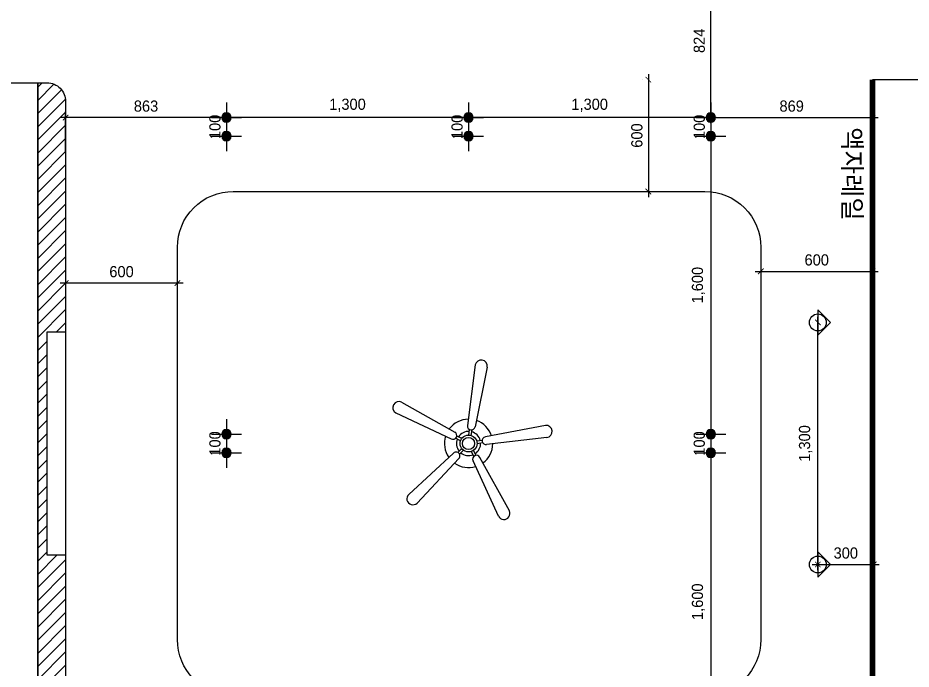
# Model space of a CAD drawing. Header units: inches. Extents: x 262342 to 305842, y 10210 to 38486.
# Drawn here: x 291561 to 296356, y 27444 to 30941 of the extents above; entities that cross this region are included whole.
import ezdxf

# ---------------------------------------------------------------- set-up
doc = ezdxf.new("R2010")
doc.units = ezdxf.units.IN
doc.header["$LTSCALE"] = 50
doc.header["$MEASUREMENT"] = 0
doc.linetypes.add('PHANTOM2', pattern=[1.25, 0.625, -0.125, 0.125, -0.125, 0.125, -0.125])
for name, color, linetype in [('03-WAL NEW', 3, 'Continuous'), ('06-FUR', 6, 'Continuous'), ('06-LIGHT', 4, 'Continuous'), ('07-DIM WAL', 5, 'Continuous'), ('253', 253, 'Continuous'), ('2CONTINUOUS', 2, 'Continuous'), ('3.기호.계단선', 30, 'Continuous'), ('RC-LIGHT', 7, 'Continuous')]:
    doc.layers.add(name, color=color, linetype=linetype)
doc.styles.add('HY 울릉도 L', font='')
doc.styles.add('코레일둥고', font='Korail_Round_Gothic_Medium.ttf')
doc.styles.get('HY 울릉도 L').set_extended_font_data('HY울릉도L')
doc.dimstyles.new('30', dxfattribs={"dimscale": 30, "dimtxt": 2, "dimasz": 1, "dimexe": 1, "dimexo": 1, "dimgap": 1, "dimtad": 1, "dimdec": 0, "dimrnd": 0.05, "dimdsep": 46, "dimlunit": 6, "dimtxsty": 'HY 울릉도 L', "dimblk": 'ARCHTICK', "dimcen": 2.5, "dimdle": 1, "dimclrd": 133, "dimclre": 133, "dimclrt": 30, "dimadec": 0, "dimazin": 0, "dimtfac": 1, "dimtdec": 0, "dimtix": 1, "dimtmove": 2, "dimatfit": 3, "dimldrblk": 'ARCHTICK', "dimfxl": 1, "dimlwd": -1, "dimlwe": -1, "dimarcsym": 0})

# ---------------------------------------------------------------- blocks, each defined once
blk = doc.blocks.new('vudausseh')
at = {"layer": '2CONTINUOUS'}
for points in [[(274899, 30609), (274649, 30609), (274649, 26702), (273974, 26702), (273974, 26492), (274649, 26492), (274649, 25082), (274037, 25082), (274037, 24882), (274899, 24882), (274899, 30609)], [(270167, 26340), (269967, 26340), (269967, 26540), (269567, 26540), (269567, 26740), (269952, 26740), (269952, 30392), (269927, 30392), (269927, 30592), (270167, 30592), (270167, 26340)]]:
    blk.add_lwpolyline(points, dxfattribs=at)
blk = doc.blocks.new('VJSWJDEH')
at = {"layer": '03-WAL NEW'}
h = blk.add_hatch(dxfattribs=at)
h.set_pattern_fill('_USER', color=256, scale=50, angle=45, style=0, pattern_type=0)
h.set_pattern_definition([(45, (288555.07, 14162.704), (-35.35534, 35.35534), [])])
edge = h.paths.add_edge_path()
edge.add_line((291817, 25632), (291667, 25632))
edge.add_line((291667, 25632), (291667, 25339.5))
edge.add_line((291667, 25339.5), (291717, 25339.5))
edge.add_arc((291717, 25439.5), 100, 270, 360)
edge.add_line((291817, 25439.5), (291817, 25632))
edge = h.paths.add_edge_path()
edge.add_line((291817, 26340), (291667, 26340))
edge.add_line((291667, 26340), (291667, 30592))
edge.add_line((291667, 30592), (291717, 30592))
edge.add_arc((291717, 30492), 100, 0, 90, ccw=False)
edge.add_line((291817, 30492), (291817, 29255.5))
edge.add_line((291817, 29255.5), (291717, 29255.5))
edge.add_line((291717, 29255.5), (291717, 28055.5))
edge.add_line((291717, 28055.5), (291817, 28055.5))
edge.add_line((291817, 28055.5), (291817, 26340))
blk.add_lwpolyline([(291667, 30592), (291717, 30592, -0.414214), (291817, 30492), (291817, 26340)], format="xyb", dxfattribs=at)
blk.add_lwpolyline([(291667, 26340), (291667, 30592)], dxfattribs=at)
blk.add_lwpolyline([(291817, 28055.5), (291717, 28055.5), (291717, 29255.5), (291817, 29255.5)], close=True, dxfattribs=at)
blk.add_blockref('vudausseh', (21500, 0))
blk = doc.blocks.new('CELILNGPAN')
at = {"layer": '06-FUR', "color": 6}
for p, q in [((48717.2, -3709.4), (48676.4, -4034.6)), ((48781.1, -3721), (48717.1, -4041.2)), ((48322.4, -3909.7), (48607.1, -4069.5)), ((48291.6, -3966.9), (48588.2, -4106.2)), ((48682.4, -4085.6), (48687.2, -4056.2)), ((48695.2, -4087.7), (48700, -4058.3)), ((49093.7, -4034.6), (48771.7, -4096.2)), ((48638.6, -4116.2), (48612.1, -4102.6)), ((48644.6, -4104.7), (48618.1, -4091.1)), ((48725.1, -4117.8), (48754.5, -4113.2)), ((49102.3, -4098.9), (48778, -4137)), ((48645.1, -4158.1), (48623.9, -4179.1)), ((48654.2, -4167.3), (48633.1, -4188.3)), ((48707.7, -4168.3), (48721.1, -4194.9)), ((48727, -4130.6), (48756.5, -4126)), ((48360.1, -4404.3), (48600.1, -4182.9)), ((48404.9, -4451.3), (48629.1, -4212.2)), ((48696.1, -4174.1), (48709.5, -4200.7)), ((48900.6, -4493.1), (48742.5, -4206)), ((48842.1, -4521.2), (48705.7, -4224.6))]:
    blk.add_line(p, q, dxfattribs=at)
for radius in [45.4, 32.5]:
    blk.add_circle((48681.6, -4131), radius, dxfattribs=at)
for centre, radius, start, end in [((48749.2, -3715.2), 32.5, 349.67, 169.67), ((48307, -3938.3), 32.5, 61.67, 241.67), ((48681.6, -4131), 129.8, 90.4651, 143.078), ((48681.6, -4131), 129.8, 18.4651, 71.078), ((48597.7, -4087.9), 20.6, 242.7734, 62.7734), ((48681.6, -4131), 64.9, 86.5125, 147.0342), ((48696.7, -4037.9), 20.6, 170.7734, 350.7734), ((48681.6, -4131), 64.9, 14.5125, 75.0342), ((49098, -4066.8), 32.5, 277.67, 97.67), ((48681.6, -4131), 129.8, 162.4651, 215.078), ((48681.6, -4131), 64.9, 158.5125, 219.0342), ((48774.9, -4116.6), 20.6, 98.7734, 278.7734), ((48681.6, -4131), 64.9, 302.5125, 3.0342), ((48681.6, -4131), 129.8, 306.4651, 359.078), ((48614.6, -4197.5), 20.6, 314.7734, 134.7734), ((48681.6, -4131), 64.9, 230.5125, 291.0342), ((48724.1, -4215.3), 20.6, 26.7734, 206.7734), ((48681.6, -4131), 129.8, 234.4651, 287.078), ((48382.5, -4427.8), 32.5, 133.67, 313.67), ((48871.4, -4507.2), 32.5, 205.67, 25.67)]:
    blk.add_arc(centre, radius, start, end, dxfattribs=at)
blk = doc.blocks.new('1')
at = {"linetype": 'Continuous'}
h = blk.add_hatch(color=4, dxfattribs=at)
h.dxf.hatch_style = 1
edge = h.paths.add_edge_path()
edge.add_arc((11539653.5, -14273503.8), 37.5, 0, 360)
at = {"color": 1, "linetype": 'Continuous'}
for p, q in [((11539653.5, -14273637.1), (11539653.5, -14273370.5)), ((11539520.2, -14273503.8), (11539786.8, -14273503.8))]:
    blk.add_line(p, q, dxfattribs=at)
at = {"color": 4, "linetype": 'Continuous'}
for radius in [41.5, 37.5]:
    blk.add_circle((11539653.5, -14273503.8), radius, dxfattribs=at)
blk = doc.blocks.new('_ArchTick')
at = {"color": 0, "linetype": 'ByBlock', "const_width": 0.15}
blk.add_lwpolyline([(-0.5, -0.5), (0.5, 0.5)], dxfattribs=at)
blk = doc.blocks.new('*D1250')
at = {"layer": '07-DIM WAL', "color": 133}
for p, q in [((293980, 30435.5), (293980, 30275.5)), ((294010, 30405.5), (294010, 30405.5)), ((293950, 30305.5), (293950, 30305.5))]:
    blk.add_line(p, q, dxfattribs=at)
at = {"layer": 'Defpoints', "color": 0}
for p in [(293980, 30405.5), (293980, 30305.5), (293980, 30305.5)]:
    blk.add_point(p, dxfattribs=at)
at = {"layer": '07-DIM WAL', "color": 133, "xscale": 30, "yscale": 30, "zscale": 30}
for p, rotation in [((293980, 30405.5), 270), ((293980, 30305.5), 90)]:
    blk.add_blockref('_ArchTick', p, dxfattribs=dict(at, rotation=rotation))
at = {"layer": '07-DIM WAL', "color": 30, "insert": (293918.7, 30355.5), "char_height": 60, "attachment_point": 5, "rotation": 90, "style": 'HY 울릉도 L'}
blk.add_mtext('100', dxfattribs=at)
blk = doc.blocks.new('*D1257')
at = {"layer": '07-DIM WAL', "color": 133}
for p, q in [((292680, 30435.5), (292680, 30275.5)), ((292710, 30405.5), (292710, 30405.5)), ((292650, 30305.5), (292650, 30305.5))]:
    blk.add_line(p, q, dxfattribs=at)
at = {"layer": 'Defpoints', "color": 0}
for p in [(292680, 30405.5), (292680, 30305.5), (292680, 30305.5)]:
    blk.add_point(p, dxfattribs=at)
at = {"layer": '07-DIM WAL', "color": 133, "xscale": 30, "yscale": 30, "zscale": 30}
for p, rotation in [((292680, 30405.5), 270), ((292680, 30305.5), 90)]:
    blk.add_blockref('_ArchTick', p, dxfattribs=dict(at, rotation=rotation))
at = {"layer": '07-DIM WAL', "color": 30, "insert": (292618.7, 30355.5), "char_height": 60, "attachment_point": 5, "rotation": 90, "style": 'HY 울릉도 L'}
blk.add_mtext('100', dxfattribs=at)
blk = doc.blocks.new('*D1259')
at = {"layer": '07-DIM WAL', "color": 133}
for p, q in [((295280, 30435.5), (295280, 30275.5)), ((295310, 30405.5), (295310, 30405.5)), ((295250, 30305.5), (295250, 30305.5))]:
    blk.add_line(p, q, dxfattribs=at)
at = {"layer": 'Defpoints', "color": 0}
for p in [(295280, 30405.5), (295280, 30305.5), (295280, 30305.5)]:
    blk.add_point(p, dxfattribs=at)
at = {"layer": '07-DIM WAL', "color": 133, "xscale": 30, "yscale": 30, "zscale": 30}
for p, rotation in [((295280, 30405.5), 270), ((295280, 30305.5), 90)]:
    blk.add_blockref('_ArchTick', p, dxfattribs=dict(at, rotation=rotation))
at = {"layer": '07-DIM WAL', "color": 30, "insert": (295218.7, 30355.5), "char_height": 60, "attachment_point": 5, "rotation": 90, "style": 'HY 울릉도 L'}
blk.add_mtext('100', dxfattribs=at)
blk = doc.blocks.new('*D1262')
at = {"layer": '07-DIM WAL', "color": 133}
for p, q in [((292680, 28735.5), (292680, 28575.5)), ((292710, 28705.5), (292710, 28705.5)), ((292650, 28605.5), (292650, 28605.5))]:
    blk.add_line(p, q, dxfattribs=at)
at = {"layer": 'Defpoints', "color": 0}
for p in [(292680, 28705.5), (292680, 28605.5), (292680, 28605.5)]:
    blk.add_point(p, dxfattribs=at)
at = {"layer": '07-DIM WAL', "color": 133, "xscale": 30, "yscale": 30, "zscale": 30}
for p, rotation in [((292680, 28705.5), 270), ((292680, 28605.5), 90)]:
    blk.add_blockref('_ArchTick', p, dxfattribs=dict(at, rotation=rotation))
at = {"layer": '07-DIM WAL', "color": 30, "insert": (292618.7, 28655.5), "char_height": 60, "attachment_point": 5, "rotation": 90, "style": 'HY 울릉도 L'}
blk.add_mtext('100', dxfattribs=at)
blk = doc.blocks.new('*D1263')
at = {"layer": '07-DIM WAL', "color": 133}
for p, q in [((295280, 28735.5), (295280, 28575.5)), ((295310, 28705.5), (295310, 28705.5)), ((295250, 28605.5), (295250, 28605.5))]:
    blk.add_line(p, q, dxfattribs=at)
at = {"layer": 'Defpoints', "color": 0}
for p in [(295280, 28705.5), (295280, 28605.5), (295280, 28605.5)]:
    blk.add_point(p, dxfattribs=at)
at = {"layer": '07-DIM WAL', "color": 133, "xscale": 30, "yscale": 30, "zscale": 30}
for p, rotation in [((295280, 28705.5), 270), ((295280, 28605.5), 90)]:
    blk.add_blockref('_ArchTick', p, dxfattribs=dict(at, rotation=rotation))
at = {"layer": '07-DIM WAL', "color": 30, "insert": (295218.7, 28655.5), "char_height": 60, "attachment_point": 5, "rotation": 90, "style": 'HY 울릉도 L'}
blk.add_mtext('100', dxfattribs=at)
blk = doc.blocks.new('*D1286')
at = {"layer": '07-DIM WAL', "color": 133}
for p, q in [((295250, 31229.8), (295250, 31229.8)), ((295280, 30375.5), (295280, 31259.8)), ((295250, 30405.5), (295250, 30405.5))]:
    blk.add_line(p, q, dxfattribs=at)
at = {"layer": 'Defpoints', "color": 0}
for p in [(295280, 31229.8), (295280, 31229.8), (295280, 30405.5)]:
    blk.add_point(p, dxfattribs=at)
at = {"layer": '07-DIM WAL', "color": 133, "xscale": 30, "yscale": 30, "zscale": 30}
for p, rotation in [((295280, 31229.8), 90), ((295280, 30405.5), 270)]:
    blk.add_blockref('_ArchTick', p, dxfattribs=dict(at, rotation=rotation))
at = {"layer": '07-DIM WAL', "color": 30, "insert": (295218.7, 30817.6), "char_height": 60, "attachment_point": 5, "rotation": 90, "style": 'HY 울릉도 L'}
blk.add_mtext('824', dxfattribs=at)
blk = doc.blocks.new('*D1287')
at = {"layer": '07-DIM WAL', "color": 133}
for p, q in [((295250, 30405.5), (296179, 30405.5)), ((295280, 30435.5), (295280, 30435.5)), ((296149, 30324), (296149, 30435.5))]:
    blk.add_line(p, q, dxfattribs=at)
at = {"layer": 'Defpoints', "color": 0}
for p in [(295280, 30405.5), (296149, 30405.5), (296149, 30294)]:
    blk.add_point(p, dxfattribs=at)
at = {"layer": '07-DIM WAL', "color": 133, "xscale": 30, "yscale": 30, "zscale": 30, "rotation": 180}
blk.add_blockref('_ArchTick', (295280, 30405.5), dxfattribs=at)
at = {"layer": '07-DIM WAL', "color": 133, "xscale": 30, "yscale": 30, "zscale": 30}
blk.add_blockref('_ArchTick', (296149, 30405.5), dxfattribs=at)
at = {"layer": '07-DIM WAL', "color": 30, "insert": (295714.5, 30466.8), "char_height": 60, "attachment_point": 5, "style": 'HY 울릉도 L'}
blk.add_mtext('869', dxfattribs=at)
blk = doc.blocks.new('*D1288')
at = {"layer": '07-DIM WAL', "color": 133}
for p, q in [((295310, 30405.5), (293950, 30405.5)), ((293980, 30435.5), (293980, 30435.5)), ((295280, 30435.5), (295280, 30435.5))]:
    blk.add_line(p, q, dxfattribs=at)
at = {"layer": 'Defpoints', "color": 0}
for p in [(293980, 30405.5), (293980, 30405.5), (295280, 30405.5)]:
    blk.add_point(p, dxfattribs=at)
at = {"layer": '07-DIM WAL', "color": 133, "xscale": 30, "yscale": 30, "zscale": 30, "rotation": 180}
blk.add_blockref('_ArchTick', (293980, 30405.5), dxfattribs=at)
at = {"layer": '07-DIM WAL', "color": 133, "xscale": 30, "yscale": 30, "zscale": 30}
blk.add_blockref('_ArchTick', (295280, 30405.5), dxfattribs=at)
at = {"layer": '07-DIM WAL', "color": 30, "insert": (294630, 30471.5), "char_height": 60, "attachment_point": 5, "style": 'HY 울릉도 L'}
blk.add_mtext('1,300', dxfattribs=at)
blk = doc.blocks.new('*D1289')
at = {"layer": '07-DIM WAL', "color": 133}
for p, q in [((294010, 30405.5), (292650, 30405.5)), ((292680, 30435.5), (292680, 30435.5)), ((293980, 30435.5), (293980, 30435.5))]:
    blk.add_line(p, q, dxfattribs=at)
at = {"layer": 'Defpoints', "color": 0}
for p in [(292680, 30405.5), (292680, 30405.5), (293980, 30405.5)]:
    blk.add_point(p, dxfattribs=at)
at = {"layer": '07-DIM WAL', "color": 133, "xscale": 30, "yscale": 30, "zscale": 30, "rotation": 180}
blk.add_blockref('_ArchTick', (292680, 30405.5), dxfattribs=at)
at = {"layer": '07-DIM WAL', "color": 133, "xscale": 30, "yscale": 30, "zscale": 30}
blk.add_blockref('_ArchTick', (293980, 30405.5), dxfattribs=at)
at = {"layer": '07-DIM WAL', "color": 30, "insert": (293330, 30471.5), "char_height": 60, "attachment_point": 5, "style": 'HY 울릉도 L'}
blk.add_mtext('1,300', dxfattribs=at)
blk = doc.blocks.new('*D1290')
at = {"layer": '07-DIM WAL', "color": 133}
for p, q in [((292710, 30405.5), (291787, 30405.5)), ((291817, 30215.8), (291817, 30435.5)), ((292680, 30435.5), (292680, 30435.5))]:
    blk.add_line(p, q, dxfattribs=at)
at = {"layer": 'Defpoints', "color": 0}
for p in [(291817, 30405.5), (292680, 30405.5), (291817, 30185.8)]:
    blk.add_point(p, dxfattribs=at)
at = {"layer": '07-DIM WAL', "color": 133, "xscale": 30, "yscale": 30, "zscale": 30, "rotation": 180}
blk.add_blockref('_ArchTick', (291817, 30405.5), dxfattribs=at)
at = {"layer": '07-DIM WAL', "color": 133, "xscale": 30, "yscale": 30, "zscale": 30}
blk.add_blockref('_ArchTick', (292680, 30405.5), dxfattribs=at)
at = {"layer": '07-DIM WAL', "color": 30, "insert": (292248.5, 30466.8), "char_height": 60, "attachment_point": 5, "style": 'HY 울릉도 L'}
blk.add_mtext('863', dxfattribs=at)
blk = doc.blocks.new('*D1291')
at = {"layer": '07-DIM WAL', "color": 133}
for p, q in [((295280, 30335.5), (295280, 28675.5)), ((295250, 30305.5), (295250, 30305.5)), ((295250, 28705.5), (295250, 28705.5))]:
    blk.add_line(p, q, dxfattribs=at)
at = {"layer": 'Defpoints', "color": 0}
for p in [(295280, 30305.5), (295280, 28705.5), (295280, 28705.5)]:
    blk.add_point(p, dxfattribs=at)
at = {"layer": '07-DIM WAL', "color": 133, "xscale": 30, "yscale": 30, "zscale": 30}
for p, rotation in [((295280, 30305.5), 90), ((295280, 28705.5), 270)]:
    blk.add_blockref('_ArchTick', p, dxfattribs=dict(at, rotation=rotation))
at = {"layer": '07-DIM WAL', "color": 30, "insert": (295214.1, 29505.5), "char_height": 60, "attachment_point": 5, "rotation": 90, "style": 'HY 울릉도 L'}
blk.add_mtext('1,600', dxfattribs=at)
blk = doc.blocks.new('*D1292')
at = {"layer": '07-DIM WAL', "color": 133}
for p, q in [((295280, 28635.5), (295280, 26975.5)), ((295250, 28605.5), (295250, 28605.5)), ((295250, 27005.5), (295250, 27005.5))]:
    blk.add_line(p, q, dxfattribs=at)
at = {"layer": 'Defpoints', "color": 0}
for p in [(295280, 28605.5), (295280, 27005.5), (295280, 27005.5)]:
    blk.add_point(p, dxfattribs=at)
at = {"layer": '07-DIM WAL', "color": 133, "xscale": 30, "yscale": 30, "zscale": 30}
for p, rotation in [((295280, 28605.5), 90), ((295280, 27005.5), 270)]:
    blk.add_blockref('_ArchTick', p, dxfattribs=dict(at, rotation=rotation))
at = {"layer": '07-DIM WAL', "color": 30, "insert": (295214.1, 27805.5), "char_height": 60, "attachment_point": 5, "rotation": 90, "style": 'HY 울릉도 L'}
blk.add_mtext('1,600', dxfattribs=at)
blk = doc.blocks.new('*D1294')
at = {"layer": '07-DIM WAL', "color": 133}
for p, q in [((295825, 28005.5), (296185, 28005.5)), ((295855, 28035.5), (295855, 28035.5)), ((296155, 28035.5), (296155, 28035.5))]:
    blk.add_line(p, q, dxfattribs=at)
at = {"layer": 'Defpoints', "color": 0}
for p in [(295855, 28005.5), (296155, 28005.5), (296155, 28005.5)]:
    blk.add_point(p, dxfattribs=at)
at = {"layer": '07-DIM WAL', "color": 133, "xscale": 30, "yscale": 30, "zscale": 30, "rotation": 180}
blk.add_blockref('_ArchTick', (295855, 28005.5), dxfattribs=at)
at = {"layer": '07-DIM WAL', "color": 133, "xscale": 30, "yscale": 30, "zscale": 30}
blk.add_blockref('_ArchTick', (296155, 28005.5), dxfattribs=at)
at = {"layer": '07-DIM WAL', "color": 30, "insert": (296005, 28066.8), "char_height": 60, "attachment_point": 5, "style": 'HY 울릉도 L'}
blk.add_mtext('300', dxfattribs=at)
blk = doc.blocks.new('*D1295')
at = {"layer": '07-DIM WAL', "color": 133}
for p, q in [((295825, 29305.5), (295825, 29305.5)), ((295855, 27975.5), (295855, 29335.5)), ((295825, 28005.5), (295825, 28005.5))]:
    blk.add_line(p, q, dxfattribs=at)
at = {"layer": 'Defpoints', "color": 0}
for p in [(295855, 29305.5), (295855, 29305.5), (295855, 28005.5)]:
    blk.add_point(p, dxfattribs=at)
at = {"layer": '07-DIM WAL', "color": 133, "xscale": 30, "yscale": 30, "zscale": 30}
for p, rotation in [((295855, 29305.5), 90), ((295855, 28005.5), 270)]:
    blk.add_blockref('_ArchTick', p, dxfattribs=dict(at, rotation=rotation))
at = {"layer": '07-DIM WAL', "color": 30, "insert": (295789, 28655.5), "char_height": 60, "attachment_point": 5, "rotation": 90, "style": 'HY 울릉도 L'}
blk.add_mtext('1,300', dxfattribs=at)
blk = doc.blocks.new('*D1461')
at = {"layer": '253', "color": 133}
for p, q in [((294915, 30609), (294915, 30609)), ((294945, 30639), (294945, 29979)), ((294915, 30009), (294915, 30009))]:
    blk.add_line(p, q, dxfattribs=at)
at = {"layer": 'Defpoints', "color": 0}
for p in [(294945, 30609), (294945, 30009), (294945, 30009)]:
    blk.add_point(p, dxfattribs=at)
at = {"layer": '253', "color": 133, "xscale": 30, "yscale": 30, "zscale": 30}
for p, rotation in [((294945, 30609), 90), ((294945, 30009), 270)]:
    blk.add_blockref('_ArchTick', p, dxfattribs=dict(at, rotation=rotation))
at = {"layer": '253', "color": 30, "insert": (294883.7, 30309), "char_height": 60, "attachment_point": 5, "rotation": 90, "style": 'HY 울릉도 L'}
blk.add_mtext('600', dxfattribs=at)
blk = doc.blocks.new('*D1462')
at = {"layer": '253', "color": 133}
for p, q in [((295549, 29609.5), (295549, 29609.5)), ((296149, 29609.5), (296149, 29609.5)), ((295519, 29579.5), (296179, 29579.5))]:
    blk.add_line(p, q, dxfattribs=at)
at = {"layer": 'Defpoints', "color": 0}
for p in [(295549, 29579.5), (296149, 29579.5), (296149, 29579.5)]:
    blk.add_point(p, dxfattribs=at)
at = {"layer": '253', "color": 133, "xscale": 30, "yscale": 30, "zscale": 30, "rotation": 180}
blk.add_blockref('_ArchTick', (295549, 29579.5), dxfattribs=at)
at = {"layer": '253', "color": 133, "xscale": 30, "yscale": 30, "zscale": 30}
blk.add_blockref('_ArchTick', (296149, 29579.5), dxfattribs=at)
at = {"layer": '253', "color": 30, "insert": (295849, 29640.8), "char_height": 60, "attachment_point": 5, "style": 'HY 울릉도 L'}
blk.add_mtext('600', dxfattribs=at)
blk = doc.blocks.new('*D1463')
at = {"layer": '253', "color": 133}
for p, q in [((291817, 29546.5), (291817, 29546.5)), ((292417, 29546.5), (292417, 29546.5)), ((292447, 29516.5), (291787, 29516.5))]:
    blk.add_line(p, q, dxfattribs=at)
at = {"layer": 'Defpoints', "color": 0}
for p in [(291817, 29516.5), (291817, 29516.5), (292417, 29516.5)]:
    blk.add_point(p, dxfattribs=at)
at = {"layer": '253', "color": 133, "xscale": 30, "yscale": 30, "zscale": 30, "rotation": 180}
blk.add_blockref('_ArchTick', (291817, 29516.5), dxfattribs=at)
at = {"layer": '253', "color": 133, "xscale": 30, "yscale": 30, "zscale": 30}
blk.add_blockref('_ArchTick', (292417, 29516.5), dxfattribs=at)
at = {"layer": '253', "color": 30, "insert": (292117, 29577.8), "char_height": 60, "attachment_point": 5, "style": 'HY 울릉도 L'}
blk.add_mtext('600', dxfattribs=at)

msp = doc.modelspace()

# ---------------------------------------------------------------- linework, layer by layer
at = {"color": 4}
for p, q in [((295855, 29373.7), (295923.3, 29305.5)), ((295855, 29373.7), (295855, 29237.3)), ((295923.3, 29305.5), (295855, 29237.3)), ((295855, 28073.7), (295923.3, 28005.5)), ((295855, 28073.7), (295855, 27937.3)), ((295923.3, 28005.5), (295855, 27937.3))]:
    msp.add_line(p, q, dxfattribs=at)
for centre in [(295855, 29305.5), (295855, 28005.5)]:
    msp.add_circle(centre, 45.5, dxfattribs=at)
at = {"layer": '253'}
msp.add_lwpolyline([(292717, 30009), (295249, 30009, -0.414214), (295549, 29709), (295549, 27602, -0.414214), (295249, 27302), (292717, 27302, -0.414214), (292417, 27602), (292417, 29709, -0.414214)], format="xyb", close=True, dxfattribs=at)
at = {"layer": '3.기호.계단선', "color": 140, "linetype": 'PHANTOM2', "ltscale": 10, "const_width": 30}
msp.add_lwpolyline([(296149, 30609), (296149, 27302)], dxfattribs=at)

# ---------------------------------------------------------------- block references
msp.add_blockref('VJSWJDEH', (0, 0))
at = {"layer": '06-LIGHT'}
msp.add_blockref('CELILNGPAN', (245298.4, 32786.5), dxfattribs=at)
at = {"layer": 'RC-LIGHT', "xscale": -0.6024096385271789, "yscale": 0.6024096385271789, "zscale": 0.6024096385271789, "rotation": 180}
for p in [(-6658918.5, -8568090.8), (-6657618.5, -8568090.8), (-6656318.5, -8568090.8), (-6658918.5, -8568190.8), (-6657618.5, -8568190.8), (-6656318.5, -8568190.8), (-6658918.5, -8569790.8), (-6656318.5, -8569790.8), (-6658918.5, -8569890.8), (-6656318.5, -8569890.8)]:
    msp.add_blockref('1', p, dxfattribs=at)

# ---------------------------------------------------------------- texts
at = {"layer": '3.기호.계단선', "color": 140, "linetype": 'PHANTOM2', "ltscale": 10, "style": '코레일둥고'}
msp.add_text('액자레일', height=100, rotation=270, dxfattribs=at).set_placement((295989.5, 30353.9))

# ---------------------------------------------------------------- dimensions: what is measured, and where the dimension line sits
at = {"layer": '07-DIM WAL'}
for base, p1, p2, picture, middle in [((295280, 31229.8), (295280, 30405.5), (295280, 31229.8), '*D1286', (295218.7, 30817.6)), ((295280, 28705.5), (295280, 30305.5), (295280, 28705.5), '*D1291', (295214.1, 29505.5)), ((295855, 29305.5), (295855, 28005.5), (295855, 29305.5), '*D1295', (295789, 28655.5)), ((295280, 27005.5), (295280, 28605.5), (295280, 27005.5), '*D1292', (295214.1, 27805.5))]:
    dim = msp.add_linear_dim(base=base, p1=p1, p2=p2, angle=90, dimstyle='30', dxfattribs=at)
    dim.commit()
    dim.dimension.update_dxf_attribs({"geometry": picture, "text_midpoint": middle})
for base, p1, p2, picture, middle in [((291817, 30405.5), (292680, 30405.5), (291817, 30185.8), '*D1290', (292248.5, 30466.8)), ((292680, 30405.5), (293980, 30405.5), (292680, 30405.5), '*D1289', (293330, 30471.5)), ((293980, 30405.5), (295280, 30405.5), (293980, 30405.5), '*D1288', (294630, 30471.5)), ((296149, 30405.5), (295280, 30405.5), (296149, 30294), '*D1287', (295714.5, 30466.8)), ((296155, 28005.5), (295855, 28005.5), (296155, 28005.5), '*D1294', (296005, 28066.8))]:
    dim = msp.add_linear_dim(base=base, p1=p1, p2=p2, dimstyle='30', dxfattribs=at)
    dim.commit()
    dim.dimension.update_dxf_attribs({"geometry": picture, "text_midpoint": middle})
for base, p1, p2, picture, middle in [((292680, 30305.5), (292680, 30405.5), (292680, 30305.5), '*D1257', (292618.7, 30355.5)), ((293980, 30305.5), (293980, 30405.5), (293980, 30305.5), '*D1250', (293918.7, 30355.5)), ((295280, 30305.5), (295280, 30405.5), (295280, 30305.5), '*D1259', (295218.7, 30355.5)), ((292680, 28605.5), (292680, 28705.5), (292680, 28605.5), '*D1262', (292618.7, 28655.5)), ((295280, 28605.5), (295280, 28705.5), (295280, 28605.5), '*D1263', (295218.7, 28655.5))]:
    dim = msp.add_linear_dim(base=base, p1=p1, p2=p2, angle=270, dimstyle='30', override={"dimtfill": 0}, dxfattribs=at)
    dim.commit()
    dim.dimension.update_dxf_attribs({"geometry": picture, "text_midpoint": middle})
at = {"layer": '253'}
dim = msp.add_linear_dim(base=(294945, 30009), p1=(294945, 30609), p2=(294945, 30009), angle=90, dimstyle='30', dxfattribs=at)
dim.commit()
dim.dimension.update_dxf_attribs({"geometry": '*D1461', "text_midpoint": (294883.7, 30309)})
for base, p1, p2, picture, middle in [((296149, 29579.5), (295549, 29579.5), (296149, 29579.5), '*D1462', (295849, 29640.8)), ((291817, 29516.5), (292417, 29516.5), (291817, 29516.5), '*D1463', (292117, 29577.8))]:
    dim = msp.add_linear_dim(base=base, p1=p1, p2=p2, dimstyle='30', dxfattribs=at)
    dim.commit()
    dim.dimension.update_dxf_attribs({"geometry": picture, "text_midpoint": middle})

doc.saveas('drawing.dxf')
